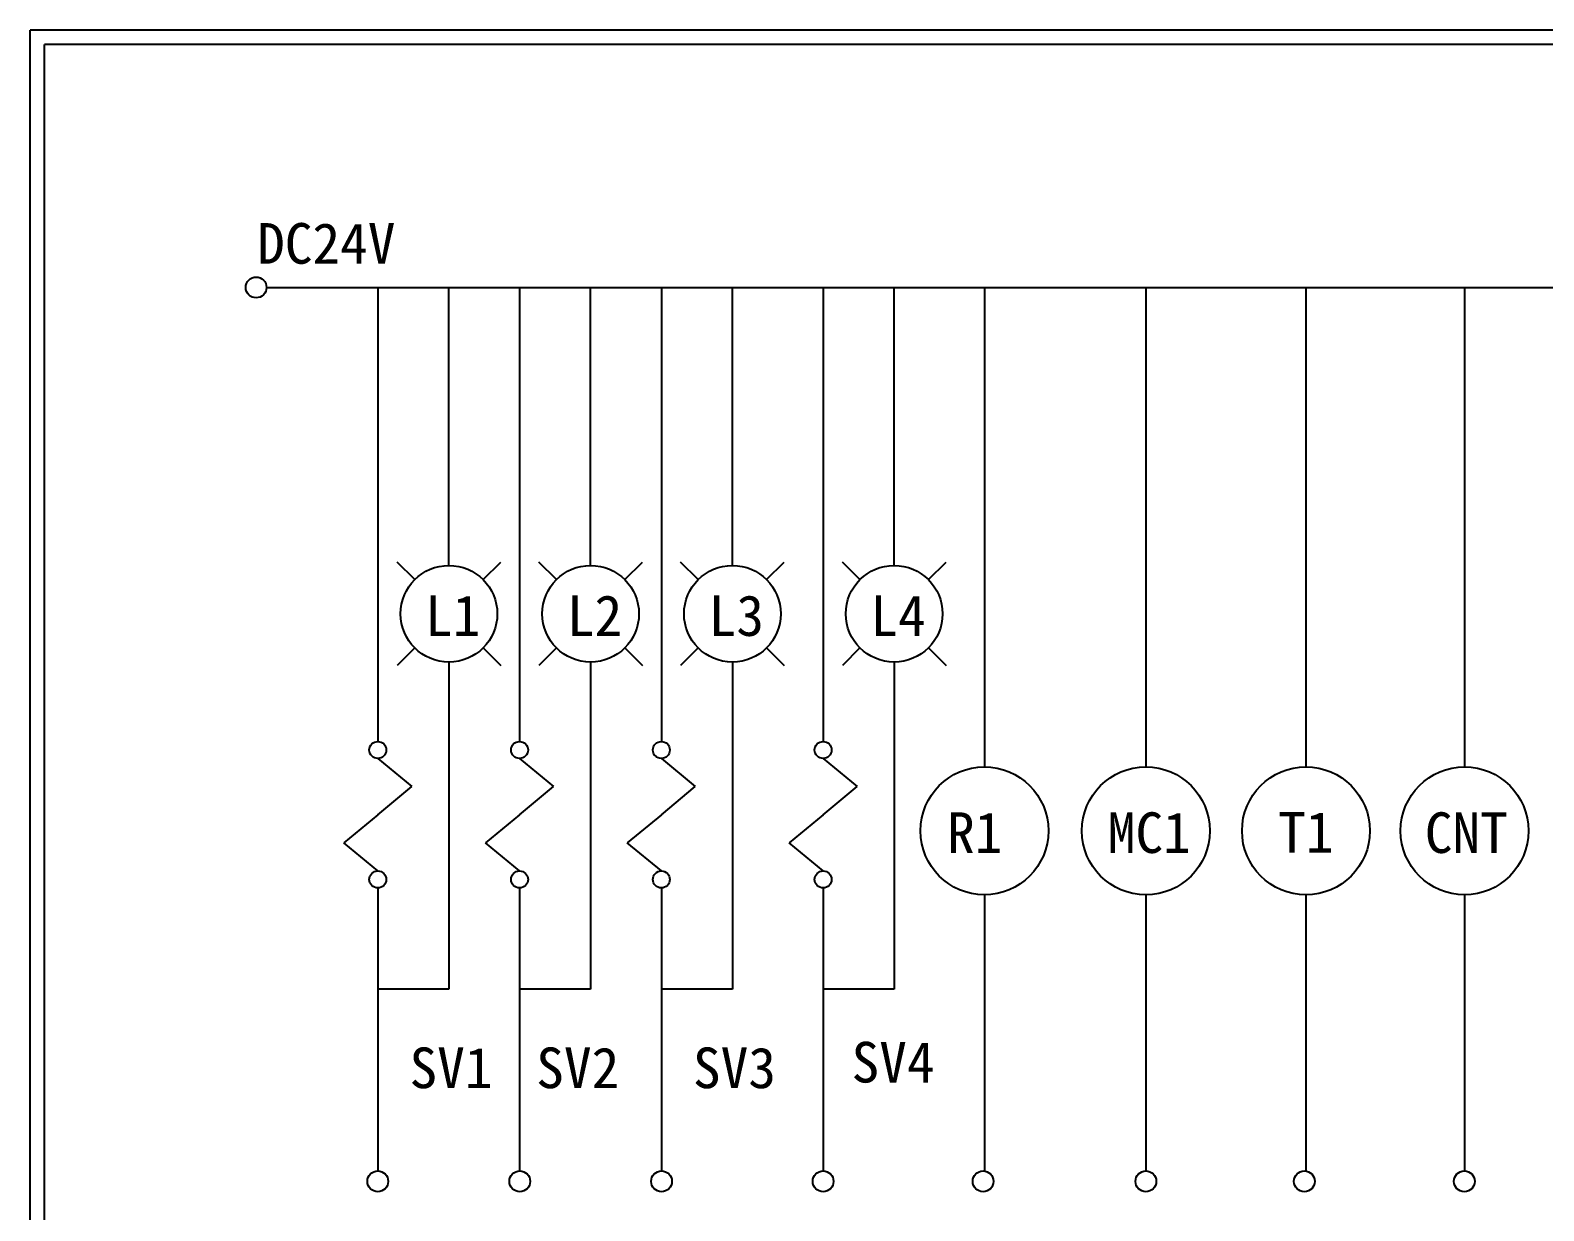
# Model space of a CAD drawing. Extents: x 10 to 297, y 3 to 207.
# Drawn here: x 10 to 144, y 102.5 to 207 of the extents above; entities that cross this region are included whole.
import ezdxf

# ---------------------------------------------------------------- set-up
doc = ezdxf.new("R2010")
doc.units = 0
doc.layers.get('0').update_dxf_attribs({"linetype": 'CONTINUOUS'})
doc.layers.add('圖框層', color=7, linetype='CONTINUOUS')
doc.layers.add('標尺寸層', color=3, linetype='CONTINUOUS')
doc.styles.add('STSL', font='kaiu.ttf')

msp = doc.modelspace()

# ---------------------------------------------------------------- linework, layer by layer
for p, q in [((47.06, 159.59), (47.06, 184.2)), ((59.6, 159.59), (59.6, 184.2)), ((72.15, 159.59), (72.15, 184.2)), ((86.47, 159.59), (86.47, 184.2)), ((47.06, 151.03), (47.06, 122.06)), ((59.6, 151.03), (59.6, 122.06)), ((72.15, 151.03), (72.15, 122.06)), ((86.47, 151.03), (86.47, 122.06)), ((47.06, 122.06), (40.76, 122.06)), ((59.6, 122.06), (53.31, 122.06)), ((72.15, 122.06), (65.86, 122.06)), ((86.47, 122.06), (80.18, 122.06))]:
    msp.add_line(p, q)
at = {"layer": '圖框層', "color": 7}
for p, q in [((297, 206.97), (10, 206.97)), ((10, 3), (10, 206.97)), ((295.75, 205.72), (11.25, 205.72)), ((11.25, 4.25), (11.25, 205.72))]:
    msp.add_line(p, q, dxfattribs=at)
at = {"layer": '標尺寸層', "color": 7}
for p, q in [((30.91, 184.2), (264.16, 184.2)), ((40.76, 184.2), (40.76, 144)), ((53.31, 184.2), (53.31, 144)), ((65.86, 184.2), (65.86, 144)), ((80.18, 184.2), (80.18, 144)), ((94.46, 184.2), (94.46, 141.75)), ((108.75, 184.2), (108.75, 141.75)), ((122.92, 184.2), (122.92, 141.75)), ((136.96, 184.2), (136.96, 141.75)), ((44.03, 158.34), (42.47, 159.89)), ((50.09, 158.34), (51.64, 159.89)), ((56.57, 158.34), (55.02, 159.89)), ((62.63, 158.34), (64.19, 159.89)), ((69.12, 158.34), (67.57, 159.89)), ((75.18, 158.34), (76.74, 159.89)), ((83.44, 158.34), (81.89, 159.89)), ((89.5, 158.34), (91.06, 159.89)), ((44.03, 152.28), (42.47, 150.73)), ((50.09, 152.28), (51.64, 150.73)), ((56.57, 152.28), (55.02, 150.73)), ((62.63, 152.28), (64.19, 150.73)), ((69.12, 152.28), (67.57, 150.73)), ((75.18, 152.28), (76.74, 150.73)), ((83.44, 152.28), (81.89, 150.73)), ((89.5, 152.28), (91.06, 150.73)), ((40.76, 142.5), (43.77, 140.01)), ((53.31, 142.5), (56.31, 140.01)), ((65.86, 142.5), (68.86, 140.01)), ((80.18, 142.5), (83.18, 140.01)), ((40.76, 137.52), (43.77, 140.01)), ((53.31, 137.52), (56.31, 140.01)), ((65.86, 137.52), (68.86, 140.01)), ((80.18, 137.52), (83.18, 140.01)), ((40.76, 137.52), (37.76, 135.03)), ((53.31, 137.52), (50.31, 135.03)), ((65.86, 137.52), (62.85, 135.03)), ((80.18, 137.52), (77.17, 135.03)), ((40.76, 132.54), (37.76, 135.03)), ((53.31, 132.54), (50.31, 135.03)), ((65.86, 132.54), (62.85, 135.03)), ((80.18, 132.54), (77.17, 135.03)), ((40.76, 131.04), (40.76, 105.98)), ((53.31, 131.04), (53.31, 105.98)), ((65.86, 131.04), (65.86, 105.98)), ((80.18, 131.04), (80.18, 105.98)), ((94.46, 130.43), (94.46, 105.98)), ((108.75, 130.43), (108.75, 105.98)), ((122.92, 130.43), (122.92, 105.98)), ((136.96, 130.43), (136.96, 105.98))]:
    msp.add_line(p, q, dxfattribs=at)
for centre, radius in [((29.99, 184.2), 0.92), ((47.06, 155.31), 4.28), ((59.6, 155.31), 4.28), ((72.15, 155.31), 4.28), ((86.47, 155.31), 4.28), ((40.76, 143.25), 0.751), ((53.31, 143.25), 0.751), ((65.86, 143.25), 0.751), ((80.18, 143.25), 0.751), ((94.46, 136.09), 5.66), ((108.75, 136.09), 5.66), ((122.92, 136.09), 5.66), ((136.96, 136.09), 5.66), ((40.76, 131.79), 0.751), ((53.31, 131.79), 0.751), ((65.86, 131.79), 0.751), ((80.18, 131.79), 0.751), ((40.76, 105.06), 0.92), ((53.33, 105.06), 0.92), ((65.88, 105.06), 0.92), ((80.18, 105.06), 0.92), ((94.34, 105.06), 0.92), ((108.75, 105.06), 0.92), ((122.78, 105.06), 0.92), ((136.94, 105.06), 0.92)]:
    msp.add_circle(centre, radius, dxfattribs=at)

# ---------------------------------------------------------------- texts
at = {"layer": '圖框層', "style": 'STSL'}
msp.add_text('DC24V', height=3.6, dxfattribs=at).set_placement((30.08, 186.3))
at = {"layer": '圖框層', "color": 4, "style": 'STSL'}
for s, p in [('L1', (44.95, 153.35)), ('L2', (57.5, 153.35)), ('L3', (70.05, 153.35)), ('L4', (84.37, 153.35)), ('R1', (91.15, 134.13)), ('MC1', (105.38, 134.13)), ('T1', (120.46, 134.17)), ('CNT', (133.44, 134.13)), ('SV1', (43.57, 113.31)), ('SV2', (54.79, 113.31)), ('SV3', (68.66, 113.31)), ('SV4', (82.7, 113.81))]:
    msp.add_text(s, height=3.6, dxfattribs=at).set_placement(p)

doc.saveas('drawing.dxf')
